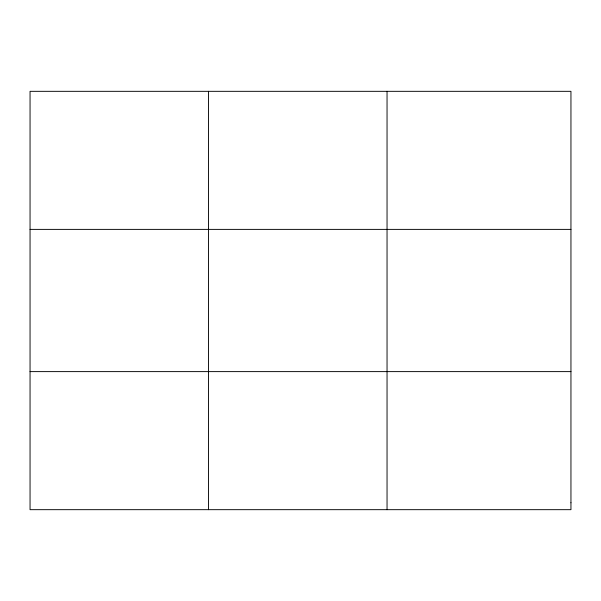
<?xml version="1.0" encoding="UTF-8"?>
<svg xmlns="http://www.w3.org/2000/svg" width="601" height="601" viewBox="0 0 601 601"><rect width="100%" height="100%" fill="white"/><g stroke="black" fill="none" stroke-linecap="round" stroke-linejoin="round"><path stroke-width="0.9" d="M208.547 91.329L208.547 509.671M387.044 91.329L387.044 509.671M30.05 229.387L570.95 229.387M30.05 371.613L570.95 371.613M570.95 502.767L570.95 509.671L30.05 509.671L30.05 91.329L570.95 91.329L570.95 502.767"/></g></svg>
